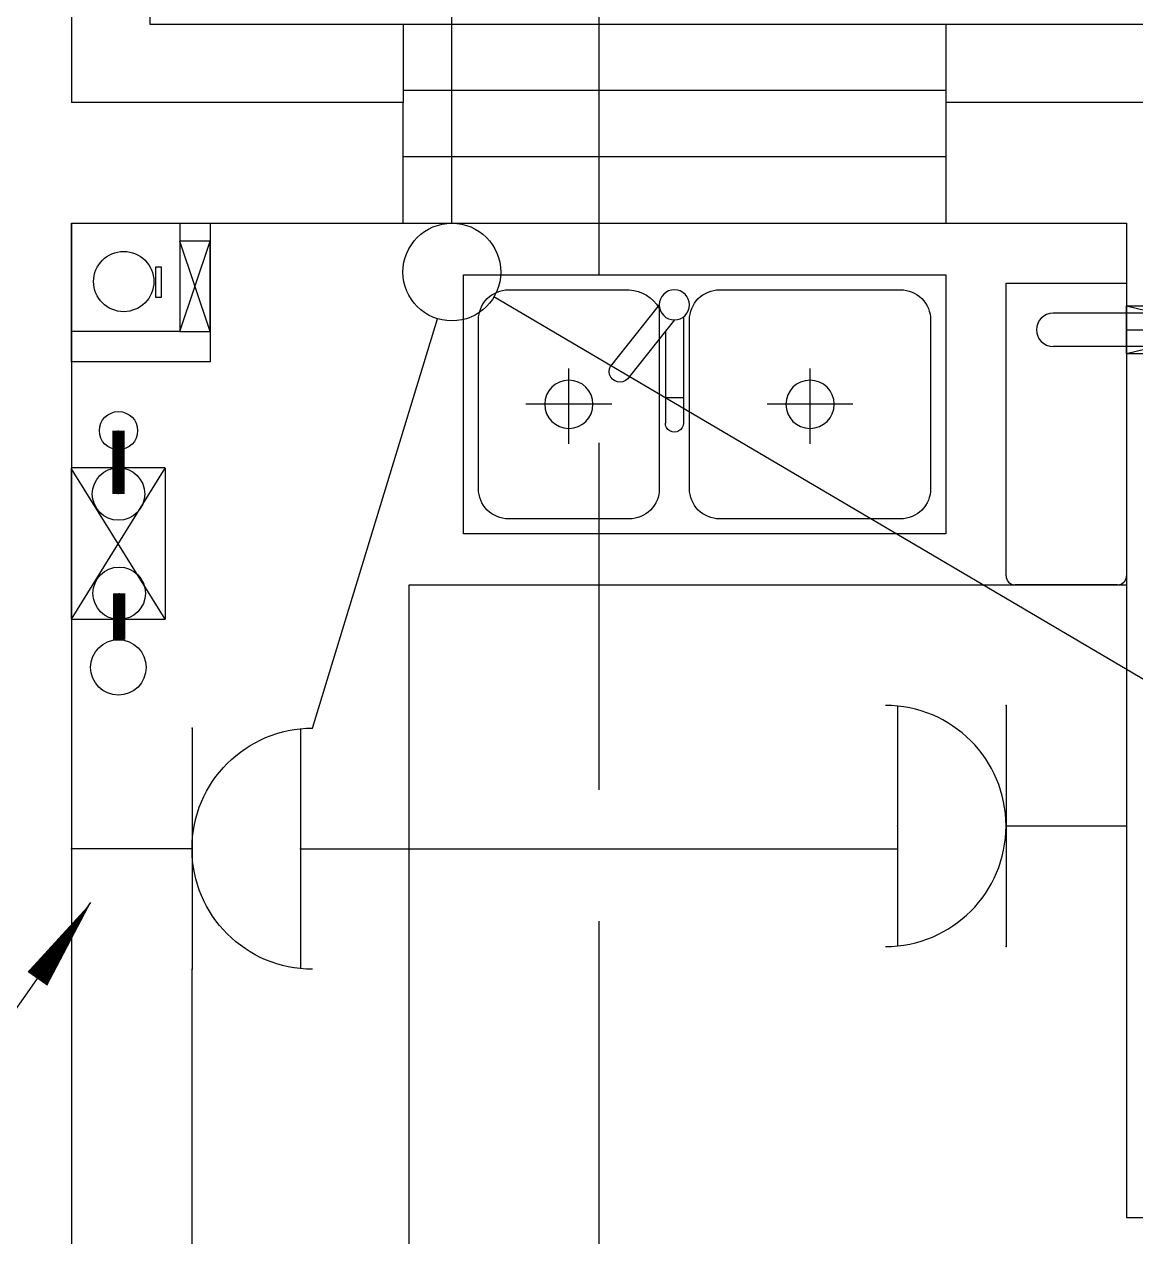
# Model space of a CAD drawing. Extents: x 4483878 to 4539156, y -49303 to -24364.
# Drawn here: x 4502310 to 4504153, y -34081 to -32069 of the extents above; entities that cross this region are included whole.
import ezdxf

# ---------------------------------------------------------------- set-up
doc = ezdxf.new("R2010")
doc.units = 0
doc.header["$LTSCALE"] = 1000
doc.header["$MEASUREMENT"] = 0
doc.linetypes.add('2标准层左边户_t8$0$DASH', pattern=[0.35, 0.25, -0.1])
for name, color, linetype in [('EQUIP-动力', 3, 'Continuous'), ('EQUIP-照明', 3, 'Continuous'), ('LAYER3', 7, 'Continuous'), ('LVTRY', 7, 'Continuous'), ('SURFACE', 6, 'Continuous'), ('TEL_TEXT', 7, 'Continuous'), ('图层1', 7, 'Continuous')]:
    doc.layers.add(name, color=color, linetype=linetype)
doc.styles.get("Standard").update_dxf_attribs({"font": 'gbenor.shx', "bigfont": 'gbcbig.shx'})

# ---------------------------------------------------------------- blocks, each defined once
blk = doc.blocks.new('sgfhjgfh')
for p, q in [((0, -485.5), (0, 0)), ((0, 0), (200, 0)), ((200, 0), (200, -485.5)), ((200, -77.5), (530, -77.5)), ((357.5, -105), (342.5, -105)), ((185, -500.5), (15, -500.5))]:
    blk.add_line(p, q)
for points in [[(200, -37.5), (530, -37.5), (530, -117.5), (200, -117.5), (200, -37.5), (530, -117.5), (530, -37.5), (200, -117.5)], [(685.9, -50), (78, -50)], [(685.9, -105), (78, -105)]]:
    blk.add_lwpolyline(points)
for points in [[(685.9, -119.8), (714.5, -119.8), (714.5, -35.2), (685.9, -35.2)], [(685.9, -119.8), (714.5, -119.8), (714.5, -35.2), (685.9, -35.2)], [(830, -104.6), (714.5, -104.6), (714.5, -49.6), (830, -49.6)]]:
    blk.add_lwpolyline(points, close=True)
for centre, radius, start, end in [((78, -77.5), 27.5, 90, 270), ((15, -485.5), 15, 180, 270), ((185, -485.5), 15, 270, 0)]:
    blk.add_arc(centre, radius, start, end)
blk = doc.blocks.new('20190804-秦皇岛紫金湾$0$紫金湾户型平面08.02$0$厨房龙头')
for p, q in [((0, 25), (101.8, 106)), ((25, 0), (118.9, 74.7)), ((43.9, 15), (196, 15)), ((154.2, -14.8), (154.2, 15.2)), ((20, -15), (196, -15))]:
    blk.add_line(p, q)
blk.add_circle((0, 0), 25)
for centre, radius, start, end in [((110.4, 90.3), 17.8, 298.592, 118.592), ((196, 0), 15, 270, 90)]:
    blk.add_arc(centre, radius, start, end)
blk = doc.blocks.new('YQB08131076')
at = {"layer": 'LVTRY'}
for p, q in [((-175, 149.4), (-175, 274.6)), ((225, 149.4), (225, 274.6)), ((-246.1, 215), (-103.9, 215)), ((153.9, 215), (296.1, 215))]:
    blk.add_line(p, q, dxfattribs=at)
blk.add_lwpolyline([(400, 430), (-400, 430), (-400, 0), (400, 0)], close=True, dxfattribs=at)
blk.add_lwpolyline([(-375, 355), (-375, 75, 0.414214), (-325, 25), (-25, 25, 0.414214), (25, 75), (25, 355, 0.414214), (-25, 405), (-325, 405, 0.414214)], format="xyb", close=True, dxfattribs=at)
blk.add_lwpolyline([(75, 374.8), (75, 75, 0.414214), (125, 25), (325, 25, 0.414214), (375, 75), (375, 355, 0.414214), (325, 405), (125, 405, 0.245545), (75, 374.8, 0.299238)], format="xyb", dxfattribs=at)
for centre in [(-175, 215), (225, 215)]:
    blk.add_circle(centre, 40, dxfattribs=at)
at = {"layer": 'LVTRY', "rotation": 270}
blk.add_blockref('20190804-秦皇岛紫金湾$0$紫金湾户型平面08.02$0$厨房龙头', (50, 380), dxfattribs=at)
blk = doc.blocks.new('$equip$00001238')
for p, q in [((0.4975, 0.95), (-0.4975, 0.95)), ((0.5, 0.5), (-0.5, 0.5)), ((0, 0.5), (0, 0))]:
    blk.add_line(p, q)
blk.add_arc((0, 1), 0.5, 180, 0)
for p in [(0, 0.95), (-0.5, 0.5), (0.5, 0.5), (0, 0)]:
    blk.add_point(p)
at = {"flags": 9}
blk.add_attdef('A', (0, 0), '', height=0.00002, dxfattribs=at)
blk = doc.blocks.new('$TCHSYS$WIN2D')
for p, q in [((-0.5, 0.5), (0.5, 0.5)), ((0.5, 0.1667), (-0.5, 0.1667)), ((0.5, -0.1667), (-0.5, -0.1667)), ((-0.5, -0.5), (0.5, -0.5))]:
    blk.add_line(p, q)

msp = doc.modelspace()

# ---------------------------------------------------------------- linework, layer by layer
at = {"color": 7}
for p, q in [((4502388.1, -30349.3), (4502388.1, -32199.3)), ((4502938.1, -32199.3), (4502388.1, -32199.3)), ((4502938.1, -32399.3), (4502938.1, -32199.3)), ((4504338.1, -32199.3), (4503838.1, -32199.3)), ((4503838.1, -32199.3), (4503838.1, -32399.3)), ((4502388.1, -32399.3), (4502938.1, -32399.3)), ((4502388.1, -32399.3), (4502388.1, -35349.3)), ((4503838.1, -32399.3), (4504138.1, -32399.3)), ((4504138.1, -32399.3), (4504138.1, -33249.3)), ((4504138.1, -33249.3), (4504138.1, -34049.3)), ((4504138.1, -34049.3), (4504238.1, -34049.3))]:
    msp.add_line(p, q, dxfattribs=at)
at = {"color": 7, "linetype": '2标准层左边户_t8$0$DASH', "ltscale": 10}
for p, q in [((4502618.1, -32579.3), (4502568.1, -32429.3)), ((4502568.1, -32579.3), (4502618.1, -32429.3))]:
    msp.add_line(p, q, dxfattribs=at)
at = {"color": 7, "ltscale": 1000}
for p, q in [((4502466.2, -32848.7), (4502466.2, -32743.6)), ((4502467.3, -33013.4), (4502467.3, -33090.3))]:
    msp.add_line(p, q, dxfattribs=at)
at = {"color": 7, "lineweight": -3}
for p, q in [((4502388.1, -32804.5), (4502543.6, -32804.5)), ((4502388.1, -33056.6), (4502543.6, -32805.7)), ((4502388.1, -33056.6), (4502388.1, -32805.7)), ((4502543.6, -33056.6), (4502388.1, -32807.1)), ((4502543.6, -32805.7), (4502543.6, -33056.6)), ((4502388.1, -33056.6), (4502543.6, -33056.6))]:
    msp.add_line(p, q, dxfattribs=at)
at = {"color": 7}
for points in [[(4502618.1, -32399.3), (4502618.1, -32629.3), (4502388.1, -32629.3)], [(4502568.1, -32399.3), (4502568.1, -32579.3), (4502388.1, -32579.3)], [(4502388.1, -32629.3), (4502388.1, -32399.3), (4502618.1, -32399.3)], [(4504138.1, -36149.3), (4502948.1, -36149.3), (4502948.1, -32999.3), (4504138.1, -32999.3)]]:
    msp.add_lwpolyline(points, dxfattribs=at)
at = {"color": 7, "linetype": '2标准层左边户_t8$0$DASH', "ltscale": 10}
msp.add_lwpolyline([(4502618.1, -32579.3), (4502618.1, -32429.3), (4502568.1, -32429.3), (4502568.1, -32579.3)], close=True, dxfattribs=at)
at = {"color": 7}
msp.add_lwpolyline([(4502527.4, -32522.2), (4502537.4, -32522.2), (4502537.4, -32472.2), (4502527.4, -32472.2)], close=True, dxfattribs=at)
at = {"color": 7, "const_width": 20}
for points in [[(4502466.2, -32743.6), (4502466.2, -32848.7)], [(4502467.3, -33013.4), (4502467.3, -33090.3)]]:
    msp.add_lwpolyline(points, dxfattribs=at)
at = {"color": 7, "ltscale": 30}
msp.add_circle((4502474.8, -32496.2), 50, dxfattribs=at)
at = {"color": 7, "lineweight": -3}
for centre, radius in [((4502466.2, -32743.6), 31.7), ((4502466, -33136.4), 46)]:
    msp.add_circle(centre, radius, dxfattribs=at)
for centre, start_param, end_param in [((4502466.2, -32848.7), 1.57079538586717, 7.853980693046755), ((4502467.3, -33013.4), 1.570796, 7.853981)]:
    msp.add_ellipse(centre, major_axis=(43.5, 0), ratio=0.999997, start_param=start_param, end_param=end_param, dxfattribs=at)
at = {"layer": 'EQUIP-照明', "color": 3}
msp.add_circle((4503019.1, -32480.4), 81.1, dxfattribs=at)
at = {"layer": 'LAYER3', "color": 0}
msp.add_line((4502282.6, -33722.9), (4502420.5, -33526.5), dxfattribs=at)
msp.add_lwpolyline([(4502420.5, -33526.5, 0, 40, 0), (4502331.6, -33653.1, 40, 40, 0)], format="xyseb", dxfattribs=at)
at = {"layer": 'SURFACE'}
for p, q in [((4502518.1, -30219.3), (4502518.1, -32069.3)), ((4502518.1, -32069.3), (4502938.1, -32069.3)), ((4502938.1, -32069.3), (4502938.1, -32199.3)), ((4503838.1, -32069.3), (4503838.1, -32199.3)), ((4503838.1, -32069.3), (4504468.1, -32069.3))]:
    msp.add_line(p, q, dxfattribs=at)
at = {"layer": 'TEL_TEXT'}
msp.add_line((4503019.1, -32399.3), (4503019.1, -30651.2), dxfattribs=at)
at = {"layer": '图层1', "color": 4}
for p, q in [((4503263.1, -32485), (4503263.1, -31544.5)), ((4504388.1, -33287.6), (4503088.9, -32521.6)), ((4502788.1, -33237.2), (4502995.4, -32558)), ((4503263.1, -33339.4), (4503263.1, -32763.6)), ((4502768.1, -33437.2), (4503758.1, -33437.2)), ((4503263.1, -34281.6), (4503263.1, -33557.2)), ((4502588.1, -35999.3), (4502588.1, -33637.2))]:
    msp.add_line(p, q, dxfattribs=at)

# ---------------------------------------------------------------- block references
at = {"color": 7, "xscale": 900, "yscale": -330, "zscale": 330}
msp.add_blockref('$TCHSYS$WIN2D', (4503388.1, -32234.3), dxfattribs=at)
at = {"color": 7, "xscale": -1}
msp.add_blockref('YQB08131076', (4503438.1, -32914.9), dxfattribs=at)
at = {"color": 7}
msp.add_blockref('sgfhjgfh', (4503938.1, -32498.8), dxfattribs=at)
at = {"layer": 'EQUIP-动力', "color": 4, "yscale": 400, "zscale": 400}
for p, xscale, rotation in [((4504138.1, -33399.5), 400, 90.00000000000003), ((4502388.1, -33437.2), -400, 270)]:
    msp.add_blockref('$equip$00001238', p, dxfattribs=dict(at, xscale=xscale, rotation=rotation))

doc.saveas('drawing.dxf')
